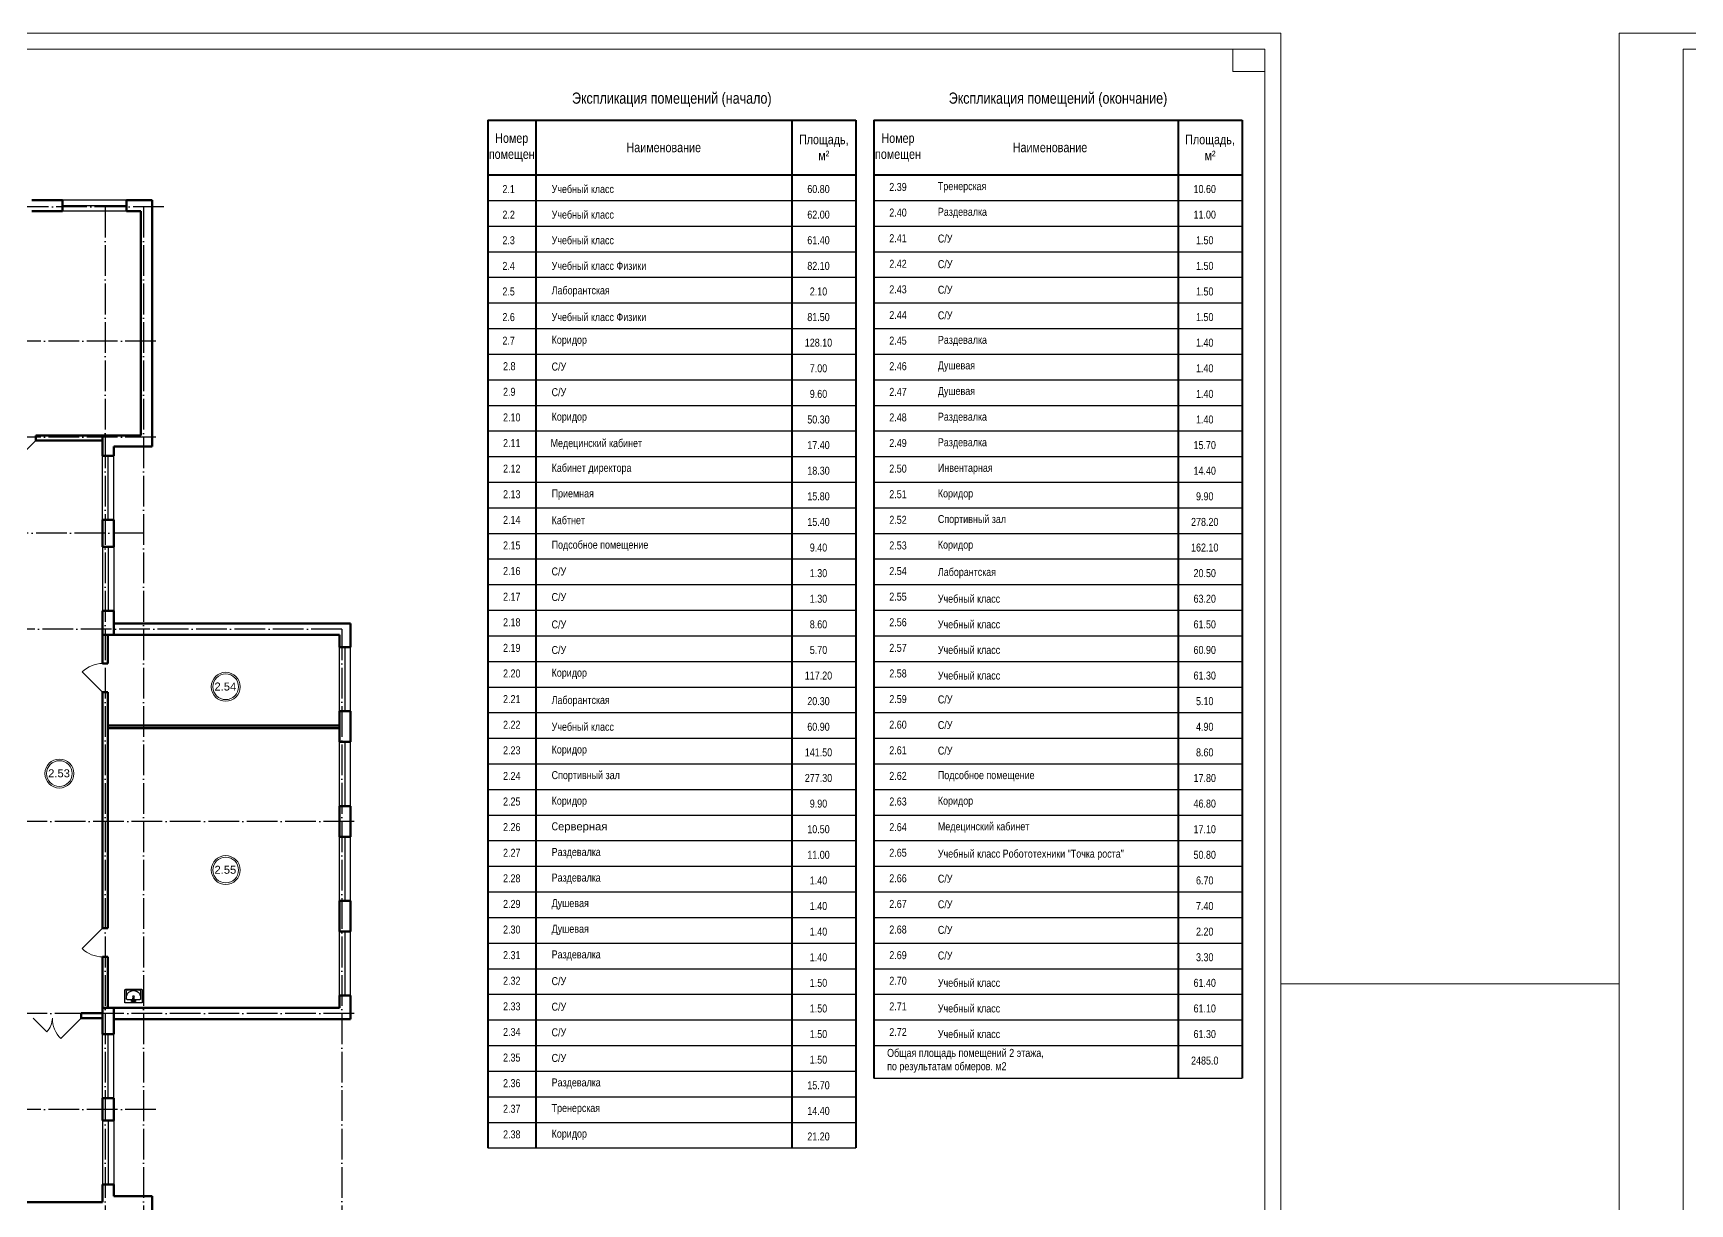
# Model space of a CAD drawing. Header units: millimetres. Extents: x 1982 to 10001982, y -1005230 to 4320529.
# Drawn here: x 2424440 to 2476205, y 1283580 to 1320156 of the extents above; entities that cross this region are included whole.
import ezdxf
from ezdxf.enums import TextEntityAlignment as Align

# ---------------------------------------------------------------- set-up
doc = ezdxf.new("R2010")
doc.units = ezdxf.units.MM
doc.linetypes.add('ACAD_ISO04W100', pattern=[30, 24, -3, 0, -3])
for name, color, linetype, lineweight in [('Level 50', 7, 'Continuous', 0), ('Двери', 250, 'Continuous', 5), ('Стены', 7, 'Continuous', 50)]:
    doc.layers.add(name, color=color, linetype=linetype, lineweight=lineweight)
for name, color, linetype in [('Окна', 127, 'Continuous'), ('Оси', 30, 'Continuous'), ('размеры оси', 163, 'Continuous')]:
    doc.layers.add(name, color=color, linetype=linetype)
doc.styles.add('_ТАБЛИЧНЫЙ(1-100)', font='arial.ttf', dxfattribs={"width": 0.8, "height": 300})
doc.styles.add('_ТЕКСТОВЫЙ', font='arial.ttf', dxfattribs={"width": 0.8})
doc.styles.add('Style-Arial', font='arial.ttf')

# ---------------------------------------------------------------- blocks, each defined once
blk = doc.blocks.new('Rac7')
at = {"color": 0}
for p, q in [((-39474, -23808), (-38988, -23808)), ((-39501, -24232), (-39501, -23830)), ((-38961, -24232), (-39501, -24232)), ((-39457, -23859), (-39457, -24115)), ((-39032, -23838), (-39430, -23838)), ((-39430, -24136), (-39253, -24136)), ((-39297, -24164), (-39253, -24164)), ((-39297, -24194), (-39297, -24164)), ((-39165, -24194), (-39297, -24194)), ((-39253, -24186), (-39253, -24094)), ((-39253, -24186), (-39209, -24186)), ((-39221, -23855), (-39241, -23855)), ((-39209, -24186), (-39209, -24094)), ((-39209, -24136), (-39032, -24136)), ((-39209, -24164), (-39165, -24164)), ((-39165, -24164), (-39165, -24194)), ((-39005, -24115), (-39005, -23859)), ((-39005, -23859), (-39005, -23859)), ((-38961, -23830), (-38961, -24232))]:
    blk.add_line(p, q, dxfattribs=at)
at = {"color": 0, "extrusion": (0, 0, -1)}
for centre, major_axis, start_param, end_param in [((-39474, -23830), (-27, 0), 0, 1.570796), ((-38988, -23830), (-27, 0), 1.570796, 3.141593), ((-39430, -23859), (-27, 0), 0, 1.570796), ((-39430, -24115), (-27, 0), -1.570796, 0), ((-39241, -24007), (-194, 0), 0, 1.570796), ((-39231, -24104), (-25.3, 0), 0.552816, 2.588777), ((-39221, -24007), (-194, 0), 1.570796, 3.141593), ((-39032, -23859), (-27, 0), 1.570796, 3.141593), ((-39032, -24115), (-27, 0), -3.141593, -1.570796)]:
    blk.add_ellipse(centre, major_axis=major_axis, ratio=0.785714, start_param=start_param, end_param=end_param, dxfattribs=at)
blk.add_ellipse((-39231, -24048), major_axis=(-27.9, 0), ratio=0.785714, dxfattribs=at)
blk = doc.blocks.new('*U49')
at = {"color": 7, "linetype": 'Continuous', "lineweight": 0}
for p, q in [((-63.075, 0), (-68.362, 0)), ((68.362, 0), (63.075, 0))]:
    blk.add_line(p, q, dxfattribs=at)
at = {"color": 7, "linetype": 'Continuous', "lineweight": 0, "flags": 128}
blk.add_lwpolyline([(63.075, 29.7), (63.075, -29.7), (-63.075, -29.7), (-63.075, 29.7), (63.075, 29.7)], close=True, dxfattribs=at)
at = {"layer": 'Level 50', "color": 7, "linetype": 'Continuous', "lineweight": 13}
for p, q in [((-61.075, 29.2), (-61.075, -29.2)), ((62.575, 29.2), (-61.075, 29.2)), ((61.575, 29.2), (61.575, 28.5)), ((62.575, 29.2), (62.575, -29.2)), ((61.575, 28.5), (62.575, 28.5))]:
    blk.add_line(p, q, dxfattribs=at)

msp = doc.modelspace()

# ---------------------------------------------------------------- linework, layer by layer
at = {"color": 0, "linetype": 'ByBlock', "lineweight": 40}
for p, q in [((2438644.978, 1317439.831), (2450144.978, 1317439.831)), ((2438644.978, 1317439.831), (2438644.978, 1285327.404)), ((2440144.978, 1317439.831), (2440144.978, 1285327.404)), ((2448144.978, 1317439.831), (2448144.978, 1285327.404)), ((2450144.978, 1317439.831), (2450144.978, 1285327.404)), ((2450713.051, 1317439.831), (2462213.051, 1317439.831)), ((2450713.051, 1317439.831), (2450713.051, 1287511.442)), ((2460213.051, 1317439.831), (2460213.051, 1287511.442)), ((2462213.051, 1317439.831), (2462213.051, 1287511.442)), ((2438644.978, 1315727.404), (2450144.978, 1315727.404)), ((2450713.051, 1315727.404), (2462213.051, 1315727.404))]:
    msp.add_line(p, q, dxfattribs=at)
at = {"color": 0, "linetype": 'ByBlock', "lineweight": -2}
for p, q in [((2438644.978, 1314927.404), (2450144.978, 1314927.404)), ((2450713.051, 1314927.404), (2462213.051, 1314927.404)), ((2438644.978, 1314127.404), (2450144.978, 1314127.404)), ((2450713.051, 1314127.404), (2462213.051, 1314127.404)), ((2438644.978, 1313327.404), (2450144.978, 1313327.404)), ((2450713.051, 1313327.404), (2462213.051, 1313327.404)), ((2438644.978, 1312527.404), (2450144.978, 1312527.404)), ((2450713.051, 1312527.404), (2462213.051, 1312527.404)), ((2438644.978, 1311727.404), (2450144.978, 1311727.404)), ((2450713.051, 1311727.404), (2462213.051, 1311727.404)), ((2438644.978, 1310927.404), (2450144.978, 1310927.404)), ((2450713.051, 1310927.404), (2462213.051, 1310927.404)), ((2438644.978, 1310127.404), (2450144.978, 1310127.404)), ((2450713.051, 1310127.404), (2462213.051, 1310127.404)), ((2438644.978, 1309327.404), (2450144.978, 1309327.404)), ((2450713.051, 1309327.404), (2462213.051, 1309327.404)), ((2438644.978, 1308527.404), (2450144.978, 1308527.404)), ((2450713.051, 1308527.404), (2462213.051, 1308527.404)), ((2438644.978, 1307727.404), (2450144.978, 1307727.404)), ((2450713.051, 1307727.404), (2462213.051, 1307727.404)), ((2438644.978, 1306927.404), (2450144.978, 1306927.404)), ((2450713.051, 1306927.404), (2462213.051, 1306927.404)), ((2438644.978, 1306127.404), (2450144.978, 1306127.404)), ((2450713.051, 1306127.404), (2462213.051, 1306127.404)), ((2438644.978, 1305327.404), (2450144.978, 1305327.404)), ((2450713.051, 1305327.404), (2462213.051, 1305327.404)), ((2438644.978, 1304527.404), (2450144.978, 1304527.404)), ((2450713.051, 1304527.404), (2462213.051, 1304527.404)), ((2438644.978, 1303727.404), (2450144.978, 1303727.404)), ((2450713.051, 1303727.404), (2462213.051, 1303727.404)), ((2438644.978, 1302927.404), (2450144.978, 1302927.404)), ((2450713.051, 1302927.404), (2462213.051, 1302927.404)), ((2438644.978, 1302127.404), (2450144.978, 1302127.404)), ((2450713.051, 1302127.404), (2462213.051, 1302127.404)), ((2438644.978, 1301327.404), (2450144.978, 1301327.404)), ((2450713.051, 1301327.404), (2462213.051, 1301327.404)), ((2438644.978, 1300527.404), (2450144.978, 1300527.404)), ((2450713.051, 1300527.404), (2462213.051, 1300527.404)), ((2438644.978, 1299727.404), (2450144.978, 1299727.404)), ((2450713.051, 1299727.404), (2462213.051, 1299727.404)), ((2438644.978, 1298927.404), (2450144.978, 1298927.404)), ((2450713.051, 1298927.404), (2462213.051, 1298927.404)), ((2438644.978, 1298127.404), (2450144.978, 1298127.404)), ((2450713.051, 1298127.404), (2462213.051, 1298127.404)), ((2438644.978, 1297327.404), (2450144.978, 1297327.404)), ((2450713.051, 1297327.404), (2462213.051, 1297327.404)), ((2438644.978, 1296527.404), (2450144.978, 1296527.404)), ((2450713.051, 1296527.404), (2462213.051, 1296527.404)), ((2438644.978, 1295727.404), (2450144.978, 1295727.404)), ((2450713.051, 1295727.404), (2462213.051, 1295727.404)), ((2438644.978, 1294927.404), (2450144.978, 1294927.404)), ((2450713.051, 1294927.404), (2462213.051, 1294927.404)), ((2438644.978, 1294127.404), (2450144.978, 1294127.404)), ((2450713.051, 1294127.404), (2462213.051, 1294127.404)), ((2438644.978, 1293327.404), (2450144.978, 1293327.404)), ((2450713.051, 1293327.404), (2462213.051, 1293327.404)), ((2438644.978, 1292527.404), (2450144.978, 1292527.404)), ((2450713.051, 1292527.404), (2462213.051, 1292527.404)), ((2438644.978, 1291727.404), (2450144.978, 1291727.404)), ((2450713.051, 1291727.404), (2462213.051, 1291727.404)), ((2438644.978, 1290927.404), (2450144.978, 1290927.404)), ((2450713.051, 1290927.404), (2462213.051, 1290927.404)), ((2438644.978, 1290127.404), (2450144.978, 1290127.404)), ((2450713.051, 1290127.404), (2462213.051, 1290127.404)), ((2438644.978, 1289327.404), (2450144.978, 1289327.404)), ((2450713.051, 1289327.404), (2462213.051, 1289327.404)), ((2438644.978, 1288527.404), (2450144.978, 1288527.404)), ((2450713.051, 1288527.404), (2462213.051, 1288527.404)), ((2450713.051, 1288527.404), (2462213.051, 1288527.404)), ((2438644.978, 1287727.404), (2450144.978, 1287727.404)), ((2438644.978, 1286927.404), (2450144.978, 1286927.404)), ((2438644.978, 1286127.404), (2450144.978, 1286127.404))]:
    msp.add_line(p, q, dxfattribs=at)
msp.add_line((2434010.421, 1289700.265), (2426610.421, 1289700.265))
at = {"color": 7, "linetype": 'Continuous', "lineweight": 13}
for centre, radius in [((2430456.897, 1299735.318), 452.013), ((2430456.897, 1299735.318), 402.013), ((2425260.017, 1297024.012), 452.013), ((2425260.017, 1297024.012), 402.013), ((2430456.897, 1294010.449), 452.013), ((2430456.897, 1294010.449), 402.013)]:
    msp.add_circle(centre, radius, dxfattribs=at)
at = {"layer": 'Двери'}
for p, q in [((2424529.252, 1307430.265), (2423892.856, 1306793.869)), ((2426610.425, 1299562.039), (2425974.026, 1300198.439)), ((2426610.425, 1292196.217), (2425974.026, 1291559.818)), ((2424440.421, 1289380.265), (2424864.685, 1288956.001)), ((2425940.421, 1289380.265), (2425304.025, 1288743.869))]:
    msp.add_line(p, q, dxfattribs=at)
for centre, radius, start, end in [((2426610.425, 1299562.039), 900.004, 90, 135), ((2426610.425, 1292196.217), 900.004, 225, 270), ((2424440.421, 1289380.265), 600, 315, 0), ((2425940.421, 1289380.265), 900, 180, 225)]:
    msp.add_arc(centre, radius, start, end, dxfattribs=at)
at = {"layer": 'Окна'}
for p, q in [((2427360.421, 1314940.265), (2425360.421, 1314940.265)), ((2427360.421, 1314765.265), (2425360.421, 1314765.265)), ((2427360.421, 1314590.265), (2425360.421, 1314590.265)), ((2426610.421, 1304950.265), (2426610.421, 1306950.265)), ((2426785.421, 1304950.265), (2426785.421, 1306950.265)), ((2426960.421, 1304950.265), (2426960.421, 1306950.265)), ((2426610.421, 1304840.265), (2426610.421, 1304950.265)), ((2426960.421, 1304840.265), (2426960.421, 1304950.265)), ((2426610.421, 1304110.265), (2426610.421, 1302110.265)), ((2426785.421, 1304110.265), (2426785.421, 1302110.265)), ((2426960.421, 1304110.265), (2426960.421, 1302110.265)), ((2434010.421, 1298970.265), (2434010.421, 1300970.265)), ((2434185.421, 1298970.265), (2434185.421, 1300970.265)), ((2434360.421, 1298970.265), (2434360.421, 1300970.265)), ((2434010.421, 1296010.265), (2434010.421, 1298010.265)), ((2434185.421, 1296010.265), (2434185.421, 1298010.265)), ((2434360.421, 1296010.265), (2434360.421, 1298010.265)), ((2434010.421, 1293050.265), (2434010.421, 1295050.265)), ((2434185.421, 1293050.265), (2434185.421, 1295050.265)), ((2434360.421, 1293050.265), (2434360.421, 1295050.265)), ((2434010.421, 1290090.265), (2434010.421, 1292090.265)), ((2434185.421, 1290090.265), (2434185.421, 1292090.265)), ((2434360.421, 1290090.265), (2434360.421, 1292090.265)), ((2426610.421, 1286880.265), (2426610.421, 1288880.265)), ((2426785.421, 1286880.265), (2426785.421, 1288880.265)), ((2426960.421, 1286880.265), (2426960.421, 1288880.265)), ((2426610.421, 1286180.265), (2426610.421, 1284180.265)), ((2426785.421, 1286180.265), (2426785.421, 1284180.265)), ((2426960.421, 1286180.265), (2426960.421, 1284180.265))]:
    msp.add_line(p, q, dxfattribs=at)
at = {"layer": 'Оси', "linetype": 'ACAD_ISO04W100', "ltscale": 40}
for p, q in [((2428521.122, 1314730.265), (2343540.724, 1314730.265)), ((2426690.421, 1314730.265), (2426690.421, 1270708.888)), ((2427890.421, 1314730.265), (2427890.421, 1270708.888)), ((2428276.32, 1310530.265), (2343540.724, 1310530.265)), ((2428276.32, 1307530.265), (2343540.724, 1307530.265)), ((2427890.421, 1304530.265), (2343540.724, 1304530.265)), ((2434090.421, 1301530.265), (2343540.724, 1301530.265)), ((2434090.421, 1301530.265), (2434090.421, 1270708.888)), ((2434475.298, 1295530.265), (2343540.724, 1295530.265)), ((2434475.298, 1289530.265), (2343540.724, 1289530.265)), ((2428276.32, 1286530.265), (2343540.724, 1286530.265))]:
    msp.add_line(p, q, dxfattribs=at)
at = {"layer": 'размеры оси', "color": 7, "lineweight": 30}
for p, q in [((2450713.051, 1287511.442), (2462213.051, 1287511.442)), ((2438644.978, 1285327.404), (2450144.978, 1285327.404))]:
    msp.add_line(p, q, dxfattribs=at)
at = {"layer": 'Стены'}
for p, q in [((2425360.421, 1314940.265), (2424400.421, 1314940.265)), ((2425360.421, 1314590.265), (2425360.421, 1314940.265)), ((2428160.421, 1314940.265), (2427360.421, 1314940.265)), ((2427360.421, 1314590.265), (2427360.421, 1314940.265)), ((2428160.421, 1314940.265), (2428160.421, 1307240.265)), ((2425360.421, 1314590.265), (2424400.421, 1314590.265)), ((2427810.421, 1314590.265), (2427360.421, 1314590.265)), ((2427810.421, 1314590.265), (2427810.421, 1307590.265)), ((2424529.252, 1307590.265), (2427810.421, 1307590.265)), ((2424529.252, 1307590.265), (2424529.252, 1307430.265)), ((2426610.421, 1306950.265), (2426610.421, 1307590.265)), ((2424529.252, 1307430.265), (2426610.421, 1307430.265)), ((2428160.421, 1307240.265), (2426960.421, 1307240.265)), ((2426960.421, 1306950.265), (2426960.421, 1307240.265)), ((2426610.421, 1306950.265), (2426960.421, 1306950.265)), ((2426610.421, 1304110.265), (2426610.421, 1304950.265)), ((2426610.421, 1304950.265), (2426960.421, 1304950.265)), ((2426960.421, 1304110.265), (2426960.421, 1304950.265)), ((2426610.421, 1304110.265), (2426960.421, 1304110.265)), ((2426610.421, 1300462.048), (2426610.421, 1302110.265)), ((2426610.421, 1302110.265), (2426960.421, 1302110.265)), ((2426960.421, 1301360.265), (2426960.421, 1302110.265)), ((2434010.421, 1301360.265), (2426610.421, 1301360.265)), ((2426770.421, 1300462.048), (2426770.421, 1301360.265)), ((2434360.421, 1301710.265), (2426960.421, 1301710.265)), ((2426960.421, 1301360.265), (2434010.421, 1301360.265)), ((2434010.421, 1300970.265), (2434010.421, 1301360.265)), ((2434360.421, 1300970.265), (2434360.421, 1301710.265)), ((2434360.421, 1300970.265), (2434010.421, 1300970.265)), ((2426610.421, 1300462.048), (2426770.421, 1300462.048)), ((2426610.421, 1292196.208), (2426610.421, 1299562.048)), ((2426610.421, 1299562.048), (2426770.421, 1299562.048)), ((2426770.421, 1292196.208), (2426770.421, 1299562.048)), ((2434010.421, 1298010.265), (2434010.421, 1298970.265)), ((2434360.421, 1298970.265), (2434010.421, 1298970.265)), ((2434360.421, 1298010.265), (2434360.421, 1298970.265)), ((2434010.421, 1298520.265), (2426770.421, 1298520.265)), ((2434010.421, 1298440.265), (2426770.421, 1298440.265)), ((2434360.421, 1298010.265), (2434010.421, 1298010.265)), ((2434010.421, 1295050.265), (2434010.421, 1296010.265)), ((2434360.421, 1296010.265), (2434010.421, 1296010.265)), ((2434360.421, 1295050.265), (2434360.421, 1296010.265)), ((2434360.421, 1295050.265), (2434010.421, 1295050.265)), ((2434010.421, 1292090.265), (2434010.421, 1293050.265)), ((2434360.421, 1293050.265), (2434010.421, 1293050.265)), ((2434360.421, 1292090.265), (2434360.421, 1293050.265)), ((2426610.421, 1292196.208), (2426770.421, 1292196.208)), ((2434360.421, 1292090.265), (2434010.421, 1292090.265)), ((2426610.421, 1289380.265), (2426610.421, 1291296.208)), ((2426610.421, 1291296.208), (2426770.421, 1291296.208)), ((2426770.421, 1289700.265), (2426770.421, 1291296.208)), ((2434010.421, 1289700.265), (2434010.421, 1290090.265)), ((2434360.421, 1290090.265), (2434010.421, 1290090.265)), ((2434360.421, 1289350.265), (2434360.421, 1290090.265)), ((2425940.421, 1289540.265), (2426610.421, 1289540.265)), ((2425940.421, 1289540.265), (2425940.421, 1289380.265)), ((2426610.421, 1289700.265), (2434010.421, 1289700.265)), ((2426960.421, 1289350.265), (2426960.421, 1289700.265)), ((2425940.421, 1289380.265), (2426610.421, 1289380.265)), ((2426610.421, 1288880.265), (2426610.421, 1289380.265)), ((2426960.421, 1288880.265), (2426960.421, 1289350.265)), ((2434360.421, 1289350.265), (2426960.421, 1289350.265)), ((2426610.421, 1288880.265), (2426960.421, 1288880.265)), ((2426610.421, 1286180.265), (2426610.421, 1286880.265)), ((2426610.421, 1286880.265), (2426960.421, 1286880.265)), ((2426960.421, 1286180.265), (2426960.421, 1286880.265)), ((2426610.421, 1286180.265), (2426960.421, 1286180.265)), ((2426610.421, 1284180.265), (2426960.421, 1284180.265)), ((2426610.421, 1284180.265), (2426610.421, 1283630.265)), ((2426960.421, 1283820.265), (2426960.421, 1284180.265)), ((2428160.421, 1283820.265), (2426960.421, 1283820.265)), ((2428160.421, 1276120.265), (2428160.421, 1283820.265)), ((2418310.425, 1283630.265), (2426610.421, 1283630.265))]:
    msp.add_line(p, q, dxfattribs=at)

# ---------------------------------------------------------------- block references
at = {"layer": 'Level 50', "color": 7, "linetype": 'Continuous', "lineweight": 13, "xscale": 1000, "yscale": 1000, "zscale": 1000}
for p in [(2400346.849, 1290456.185), (2537071.824, 1290456.185)]:
    msp.add_blockref('*U49', p, dxfattribs=at)
at = {"layer": 'размеры оси', "color": 7, "lineweight": 0}
msp.add_blockref('Rac7', (2466806.513, 1314096.663), dxfattribs=at)

# ---------------------------------------------------------------- texts
at = {"color": 7, "linetype": 'Continuous', "lineweight": 13, "style": 'Style-Arial'}
for s, p in [('2.54', (2430106.784, 1299868.067)), ('2.53', (2424909.904, 1297156.762)), ('2.55', (2430106.784, 1294143.198))]:
    msp.add_text(s, height=250, dxfattribs=at).set_placement(p, align=Align.TOP_LEFT)
at = {"color": 0, "linetype": 'ByBlock', "lineweight": -2, "attachment_point": 5}
for s, insert, char_height, width, style in [('Экспликация помещений (начало)', (2444394.978, 1318073.164), 350, 10900, '_ТЕКСТОВЫЙ'), ('Экспликация помещений (окончание)', (2456463.051, 1318073.164), 350, 10900, '_ТЕКСТОВЫЙ'), ('Номер помещен', (2439394.978, 1316583.618), 300, 1300, '_ТАБЛИЧНЫЙ(1-100)'), ('Площадь, м²', (2449144.978, 1316583.618), 300, 1800, '_ТАБЛИЧНЫЙ(1-100)'), ('Номер помещен', (2451463.051, 1316583.618), 300, 1300, '_ТАБЛИЧНЫЙ(1-100)'), ('Площадь, м²', (2461213.051, 1316583.618), 300, 1800, '_ТАБЛИЧНЫЙ(1-100)'), ('Наименование', (2444144.978, 1316583.618), 300, 7800, '_ТАБЛИЧНЫЙ(1-100)'), ('Наименование', (2456213.051, 1316583.618), 300, 7800, '_ТАБЛИЧНЫЙ(1-100)'), ('2.1', (2439297.336, 1315283.864), 250, 7800, '_ТАБЛИЧНЫЙ(1-100)'), ('\\pxql;Учебный класс', (2447063.596, 1315283.864), 250, 12845.89456, '_ТАБЛИЧНЫЙ(1-100)'), ('60.80', (2448978.902, 1315283.864), 250, 7800, '_ТАБЛИЧНЫЙ(1-100)'), ('\\pxql;2.39', (2455091.33, 1315349.176), 250, 7800, '_ТАБЛИЧНЫЙ(1-100)'), ('\\pxql;Тренерская', (2459131.668, 1315337.72), 250, 12845.89456, '_ТАБЛИЧНЫЙ(1-100)'), ('10.60', (2461046.975, 1315283.864), 250, 7800, '_ТАБЛИЧНЫЙ(1-100)'), ('2.2', (2439297.336, 1314483.864), 250, 7800, '_ТАБЛИЧНЫЙ(1-100)'), ('\\pxql;Учебный класс', (2447063.596, 1314483.864), 250, 12845.89456, '_ТАБЛИЧНЫЙ(1-100)'), ('62.00', (2448978.902, 1314483.864), 250, 7800, '_ТАБЛИЧНЫЙ(1-100)'), ('\\pxql;2.40', (2455091.33, 1314549.176), 250, 7800, '_ТАБЛИЧНЫЙ(1-100)'), ('\\pxql;Раздевалка', (2459131.668, 1314537.72), 250, 12845.89456, '_ТАБЛИЧНЫЙ(1-100)'), ('11.00', (2461046.975, 1314483.864), 250, 7800, '_ТАБЛИЧНЫЙ(1-100)'), ('2.3', (2439297.336, 1313683.864), 250, 7800, '_ТАБЛИЧНЫЙ(1-100)'), ('\\pxql;Учебный класс', (2447063.596, 1313683.864), 250, 12845.89456, '_ТАБЛИЧНЫЙ(1-100)'), ('61.40', (2448978.902, 1313683.864), 250, 7800, '_ТАБЛИЧНЫЙ(1-100)'), ('\\pxql;2.41', (2455091.33, 1313749.176), 250, 7800, '_ТАБЛИЧНЫЙ(1-100)'), ('\\pxql;С/У', (2459131.668, 1313737.72), 250, 12845.89456, '_ТАБЛИЧНЫЙ(1-100)'), ('1.50', (2461046.975, 1313683.864), 250, 7800, '_ТАБЛИЧНЫЙ(1-100)'), ('2.4', (2439297.336, 1312883.864), 250, 7800, '_ТАБЛИЧНЫЙ(1-100)'), ('\\pxql;Учебный класс Физики', (2447063.596, 1312883.864), 250, 12845.89456, '_ТАБЛИЧНЫЙ(1-100)'), ('82.10', (2448978.902, 1312883.864), 250, 7800, '_ТАБЛИЧНЫЙ(1-100)'), ('\\pxql;2.42', (2455091.33, 1312949.176), 250, 7800, '_ТАБЛИЧНЫЙ(1-100)'), ('\\pxql;С/У', (2459131.668, 1312937.72), 250, 12845.89456, '_ТАБЛИЧНЫЙ(1-100)'), ('1.50', (2461046.975, 1312883.864), 250, 7800, '_ТАБЛИЧНЫЙ(1-100)'), ('\\pxql;Лаборантская', (2447063.596, 1312083.864), 250, 12845.89456, '_ТАБЛИЧНЫЙ(1-100)'), ('\\pxql;2.43', (2455091.33, 1312149.176), 250, 7800, '_ТАБЛИЧНЫЙ(1-100)'), ('\\pxql;С/У', (2459131.668, 1312137.72), 250, 12845.89456, '_ТАБЛИЧНЫЙ(1-100)'), ('2.5', (2439297.336, 1312083.864), 250, 7800, '_ТАБЛИЧНЫЙ(1-100)'), ('2.10', (2448978.902, 1312083.864), 250, 7800, '_ТАБЛИЧНЫЙ(1-100)'), ('1.50', (2461046.975, 1312083.864), 250, 7800, '_ТАБЛИЧНЫЙ(1-100)'), ('2.6', (2439297.336, 1311283.864), 250, 7800, '_ТАБЛИЧНЫЙ(1-100)'), ('\\pxql;Учебный класс Физики', (2447063.596, 1311283.864), 250, 12845.89456, '_ТАБЛИЧНЫЙ(1-100)'), ('81.50', (2448978.902, 1311283.864), 250, 7800, '_ТАБЛИЧНЫЙ(1-100)'), ('\\pxql;2.44', (2455091.33, 1311349.176), 250, 7800, '_ТАБЛИЧНЫЙ(1-100)'), ('\\pxql;С/У', (2459131.668, 1311337.72), 250, 12845.89456, '_ТАБЛИЧНЫЙ(1-100)'), ('1.50', (2461046.975, 1311283.864), 250, 7800, '_ТАБЛИЧНЫЙ(1-100)'), ('2.7', (2439297.336, 1310549.176), 250, 7800, '_ТАБЛИЧНЫЙ(1-100)'), ('\\pxql;Коридор', (2447063.596, 1310537.72), 250, 12845.89456, '_ТАБЛИЧНЫЙ(1-100)'), ('\\pxql;2.45', (2455091.33, 1310549.176), 250, 7800, '_ТАБЛИЧНЫЙ(1-100)'), ('\\pxql;Раздевалка', (2459131.668, 1310537.72), 250, 12845.89456, '_ТАБЛИЧНЫЙ(1-100)'), ('128.10', (2448978.902, 1310483.864), 250, 7800, '_ТАБЛИЧНЫЙ(1-100)'), ('1.40', (2461046.975, 1310483.864), 250, 7800, '_ТАБЛИЧНЫЙ(1-100)'), ('\\pxql;2.8', (2443023.257, 1309749.176), 250, 7800, '_ТАБЛИЧНЫЙ(1-100)'), ('\\pxql;С/У', (2447063.596, 1309737.72), 250, 12845.89456, '_ТАБЛИЧНЫЙ(1-100)'), ('7.00', (2448978.902, 1309683.864), 250, 7800, '_ТАБЛИЧНЫЙ(1-100)'), ('\\pxql;2.46', (2455091.33, 1309749.176), 250, 7800, '_ТАБЛИЧНЫЙ(1-100)'), ('\\pxql;Душевая', (2459131.668, 1309737.72), 250, 12845.89456, '_ТАБЛИЧНЫЙ(1-100)'), ('1.40', (2461046.975, 1309683.864), 250, 7800, '_ТАБЛИЧНЫЙ(1-100)'), ('\\pxql;2.9', (2443023.257, 1308949.176), 250, 7800, '_ТАБЛИЧНЫЙ(1-100)'), ('\\pxql;С/У', (2447063.596, 1308937.72), 250, 12845.89456, '_ТАБЛИЧНЫЙ(1-100)'), ('9.60', (2448978.902, 1308883.864), 250, 7800, '_ТАБЛИЧНЫЙ(1-100)'), ('\\pxql;2.47', (2455091.33, 1308949.176), 250, 7800, '_ТАБЛИЧНЫЙ(1-100)'), ('\\pxql;Душевая', (2459131.668, 1308937.72), 250, 12845.89456, '_ТАБЛИЧНЫЙ(1-100)'), ('1.40', (2461046.975, 1308883.864), 250, 7800, '_ТАБЛИЧНЫЙ(1-100)'), ('\\pxql;2.10', (2443023.257, 1308149.176), 250, 7800, '_ТАБЛИЧНЫЙ(1-100)'), ('\\pxql;Коридор', (2447063.596, 1308137.72), 250, 12845.89456, '_ТАБЛИЧНЫЙ(1-100)'), ('50.30', (2448978.902, 1308083.864), 250, 7800, '_ТАБЛИЧНЫЙ(1-100)'), ('\\pxql;2.48', (2455091.33, 1308149.176), 250, 7800, '_ТАБЛИЧНЫЙ(1-100)'), ('\\pxql;Раздевалка', (2459131.668, 1308137.72), 250, 12845.89456, '_ТАБЛИЧНЫЙ(1-100)'), ('1.40', (2461046.975, 1308083.864), 250, 7800, '_ТАБЛИЧНЫЙ(1-100)'), ('\\pxql;2.11', (2443023.257, 1307349.176), 250, 7800, '_ТАБЛИЧНЫЙ(1-100)'), ('\\pxql;Медецинский кабинет', (2447031.069, 1307311.173), 250, 12845.89456, '_ТАБЛИЧНЫЙ(1-100)'), ('17.40', (2448978.902, 1307283.864), 250, 7800, '_ТАБЛИЧНЫЙ(1-100)'), ('\\pxql;2.49', (2455091.33, 1307349.176), 250, 7800, '_ТАБЛИЧНЫЙ(1-100)'), ('\\pxql;Раздевалка', (2459131.668, 1307337.72), 250, 12845.89456, '_ТАБЛИЧНЫЙ(1-100)'), ('15.70', (2461046.975, 1307283.864), 250, 7800, '_ТАБЛИЧНЫЙ(1-100)'), ('\\pxql;2.12', (2443023.257, 1306549.176), 250, 7800, '_ТАБЛИЧНЫЙ(1-100)'), ('\\pxql;Кабинет директора', (2447063.596, 1306537.72), 250, 12845.89456, '_ТАБЛИЧНЫЙ(1-100)'), ('18.30', (2448978.902, 1306483.864), 250, 7800, '_ТАБЛИЧНЫЙ(1-100)'), ('\\pxql;2.50', (2455091.33, 1306549.176), 250, 7800, '_ТАБЛИЧНЫЙ(1-100)'), ('\\pxql;Инвентарная ', (2459131.668, 1306537.72), 250, 12845.89456, '_ТАБЛИЧНЫЙ(1-100)'), ('14.40', (2461046.975, 1306483.864), 250, 7800, '_ТАБЛИЧНЫЙ(1-100)'), ('\\pxql;2.13', (2443023.257, 1305749.176), 250, 7800, '_ТАБЛИЧНЫЙ(1-100)'), ('\\pxql;Приемная', (2447063.596, 1305737.72), 250, 12845.89456, '_ТАБЛИЧНЫЙ(1-100)'), ('15.80', (2448978.902, 1305683.864), 250, 7800, '_ТАБЛИЧНЫЙ(1-100)'), ('\\pxql;2.51', (2455091.33, 1305749.176), 250, 7800, '_ТАБЛИЧНЫЙ(1-100)'), ('\\pxql;Коридор', (2459131.668, 1305737.72), 250, 12845.89456, '_ТАБЛИЧНЫЙ(1-100)'), ('9.90', (2461046.975, 1305683.864), 250, 7800, '_ТАБЛИЧНЫЙ(1-100)'), ('\\pxql;2.14', (2443023.257, 1304949.176), 250, 7800, '_ТАБЛИЧНЫЙ(1-100)'), ('\\pxql;Кабтнет', (2447063.596, 1304937.72), 250, 12845.89456, '_ТАБЛИЧНЫЙ(1-100)'), ('15.40', (2448978.902, 1304883.864), 250, 7800, '_ТАБЛИЧНЫЙ(1-100)'), ('\\pxql;2.52', (2455091.33, 1304949.176), 250, 7800, '_ТАБЛИЧНЫЙ(1-100)'), ('\\pxql;Спортивный зал', (2459131.668, 1304937.72), 250, 12845.89456, '_ТАБЛИЧНЫЙ(1-100)'), ('278.20', (2461046.975, 1304883.864), 250, 7800, '_ТАБЛИЧНЫЙ(1-100)'), ('\\pxql;2.15', (2443023.257, 1304149.176), 250, 7800, '_ТАБЛИЧНЫЙ(1-100)'), ('\\pxql;Подсобное помещение', (2447063.596, 1304137.72), 250, 12845.89456, '_ТАБЛИЧНЫЙ(1-100)'), ('9.40', (2448978.902, 1304083.864), 250, 7800, '_ТАБЛИЧНЫЙ(1-100)'), ('\\pxql;2.53', (2455091.33, 1304149.176), 250, 7800, '_ТАБЛИЧНЫЙ(1-100)'), ('\\pxql;Коридор', (2459131.668, 1304137.72), 250, 12845.89456, '_ТАБЛИЧНЫЙ(1-100)'), ('162.10', (2461046.975, 1304083.864), 250, 7800, '_ТАБЛИЧНЫЙ(1-100)'), ('\\pxql;2.16', (2443023.257, 1303349.176), 250, 7800, '_ТАБЛИЧНЫЙ(1-100)'), ('\\pxql;С/У', (2447063.596, 1303337.72), 250, 12845.89456, '_ТАБЛИЧНЫЙ(1-100)'), ('\\pxql;2.54', (2455091.33, 1303349.176), 250, 7800, '_ТАБЛИЧНЫЙ(1-100)'), ('\\pxql;Лаборантская', (2459131.668, 1303283.864), 250, 12845.89456, '_ТАБЛИЧНЫЙ(1-100)'), ('1.30', (2448978.902, 1303283.864), 250, 7800, '_ТАБЛИЧНЫЙ(1-100)'), ('20.50', (2461046.975, 1303283.864), 250, 7800, '_ТАБЛИЧНЫЙ(1-100)'), ('\\pxql;2.17', (2443023.257, 1302549.176), 250, 7800, '_ТАБЛИЧНЫЙ(1-100)'), ('\\pxql;С/У', (2447063.596, 1302537.72), 250, 12845.89456, '_ТАБЛИЧНЫЙ(1-100)'), ('1.30', (2448978.902, 1302483.864), 250, 7800, '_ТАБЛИЧНЫЙ(1-100)'), ('\\pxql;2.55', (2455091.33, 1302549.176), 250, 7800, '_ТАБЛИЧНЫЙ(1-100)'), ('\\pxql;Учебный класс ', (2459131.668, 1302483.864), 250, 12845.89456, '_ТАБЛИЧНЫЙ(1-100)'), ('63.20', (2461046.975, 1302483.864), 250, 7800, '_ТАБЛИЧНЫЙ(1-100)'), ('\\pxql;2.18', (2443023.257, 1301749.176), 250, 7800, '_ТАБЛИЧНЫЙ(1-100)'), ('\\pxql;2.56', (2455091.33, 1301749.176), 250, 7800, '_ТАБЛИЧНЫЙ(1-100)'), ('\\pxql;С/У', (2447063.596, 1301681.507), 250, 12845.89456, '_ТАБЛИЧНЫЙ(1-100)'), ('8.60', (2448978.902, 1301683.864), 250, 7800, '_ТАБЛИЧНЫЙ(1-100)'), ('\\pxql;Учебный класс ', (2459131.668, 1301683.864), 250, 12845.89456, '_ТАБЛИЧНЫЙ(1-100)'), ('61.50', (2461046.975, 1301683.864), 250, 7800, '_ТАБЛИЧНЫЙ(1-100)'), ('\\pxql;2.19', (2443023.257, 1300949.176), 250, 7800, '_ТАБЛИЧНЫЙ(1-100)'), ('\\pxql;С/У', (2447063.596, 1300881.507), 250, 12845.89456, '_ТАБЛИЧНЫЙ(1-100)'), ('5.70', (2448978.902, 1300883.864), 250, 7800, '_ТАБЛИЧНЫЙ(1-100)'), ('\\pxql;2.57', (2455091.33, 1300949.176), 250, 7800, '_ТАБЛИЧНЫЙ(1-100)'), ('\\pxql;Учебный класс ', (2459131.668, 1300883.864), 250, 12845.89456, '_ТАБЛИЧНЫЙ(1-100)'), ('60.90', (2461046.975, 1300883.864), 250, 7800, '_ТАБЛИЧНЫЙ(1-100)'), ('\\pxql;2.20', (2443023.257, 1300149.176), 250, 7800, '_ТАБЛИЧНЫЙ(1-100)'), ('\\pxql;Коридор', (2447063.596, 1300137.72), 250, 12845.89456, '_ТАБЛИЧНЫЙ(1-100)'), ('117.20', (2448978.902, 1300083.864), 250, 7800, '_ТАБЛИЧНЫЙ(1-100)'), ('\\pxql;2.58', (2455091.33, 1300149.176), 250, 7800, '_ТАБЛИЧНЫЙ(1-100)'), ('\\pxql;Учебный класс ', (2459131.668, 1300083.864), 250, 12845.89456, '_ТАБЛИЧНЫЙ(1-100)'), ('61.30', (2461046.975, 1300083.864), 250, 7800, '_ТАБЛИЧНЫЙ(1-100)'), ('\\pxql;2.21', (2443023.257, 1299349.176), 250, 7800, '_ТАБЛИЧНЫЙ(1-100)'), ('\\pxql;Лаборантская', (2447063.596, 1299283.864), 250, 12845.89456, '_ТАБЛИЧНЫЙ(1-100)'), ('20.30', (2448978.902, 1299283.864), 250, 7800, '_ТАБЛИЧНЫЙ(1-100)'), ('\\pxql;2.59', (2455091.33, 1299349.176), 250, 7800, '_ТАБЛИЧНЫЙ(1-100)'), ('\\pxql;С/У', (2459131.668, 1299337.72), 250, 12845.89456, '_ТАБЛИЧНЫЙ(1-100)'), ('5.10', (2461046.975, 1299283.864), 250, 7800, '_ТАБЛИЧНЫЙ(1-100)'), ('\\pxql;2.22', (2443023.257, 1298549.176), 250, 7800, '_ТАБЛИЧНЫЙ(1-100)'), ('\\pxql;Учебный класс ', (2447063.596, 1298483.864), 250, 12845.89456, '_ТАБЛИЧНЫЙ(1-100)'), ('60.90', (2448978.902, 1298483.864), 250, 7800, '_ТАБЛИЧНЫЙ(1-100)'), ('\\pxql;2.60', (2455091.33, 1298549.176), 250, 7800, '_ТАБЛИЧНЫЙ(1-100)'), ('\\pxql;С/У', (2459131.668, 1298537.72), 250, 12845.89456, '_ТАБЛИЧНЫЙ(1-100)'), ('4.90', (2461046.975, 1298483.864), 250, 7800, '_ТАБЛИЧНЫЙ(1-100)'), ('\\pxql;2.23', (2443023.257, 1297749.176), 250, 7800, '_ТАБЛИЧНЫЙ(1-100)'), ('\\pxql;Коридор', (2447063.596, 1297737.72), 250, 12845.89456, '_ТАБЛИЧНЫЙ(1-100)'), ('141.50', (2448978.902, 1297683.864), 250, 7800, '_ТАБЛИЧНЫЙ(1-100)'), ('\\pxql;2.61', (2455091.33, 1297749.176), 250, 7800, '_ТАБЛИЧНЫЙ(1-100)'), ('\\pxql;С/У', (2459131.668, 1297737.72), 250, 12845.89456, '_ТАБЛИЧНЫЙ(1-100)'), ('8.60', (2461046.975, 1297683.864), 250, 7800, '_ТАБЛИЧНЫЙ(1-100)'), ('\\pxql;2.24', (2443023.257, 1296949.176), 250, 7800, '_ТАБЛИЧНЫЙ(1-100)'), ('\\pxql;Спортивный зал', (2447063.596, 1296937.72), 250, 12845.89456, '_ТАБЛИЧНЫЙ(1-100)'), ('277.30', (2448978.902, 1296883.864), 250, 7800, '_ТАБЛИЧНЫЙ(1-100)'), ('\\pxql;2.62', (2455091.33, 1296949.176), 250, 7800, '_ТАБЛИЧНЫЙ(1-100)'), ('\\pxql;Подсобное помещение', (2459131.668, 1296937.72), 250, 12845.89456, '_ТАБЛИЧНЫЙ(1-100)'), ('17.80', (2461046.975, 1296883.864), 250, 7800, '_ТАБЛИЧНЫЙ(1-100)'), ('\\pxql;2.25', (2443023.257, 1296149.176), 250, 7800, '_ТАБЛИЧНЫЙ(1-100)'), ('\\pxql;Коридор', (2447063.596, 1296137.72), 250, 12845.89456, '_ТАБЛИЧНЫЙ(1-100)'), ('9.90', (2448978.902, 1296083.864), 250, 7800, '_ТАБЛИЧНЫЙ(1-100)'), ('\\pxql;2.63', (2455091.33, 1296149.176), 250, 7800, '_ТАБЛИЧНЫЙ(1-100)'), ('\\pxql;Коридор', (2459131.668, 1296137.72), 250, 12845.89456, '_ТАБЛИЧНЫЙ(1-100)'), ('46.80', (2461046.975, 1296083.864), 250, 7800, '_ТАБЛИЧНЫЙ(1-100)'), ('\\pxql;2.26', (2443023.257, 1295349.176), 250, 7800, '_ТАБЛИЧНЫЙ(1-100)'), ('\\pxql;С{\\W1;\\C256;ерверная}', (2447063.596, 1295337.72), 250, 12845.89456, '_ТАБЛИЧНЫЙ(1-100)'), ('10.50', (2448978.902, 1295283.864), 250, 7800, '_ТАБЛИЧНЫЙ(1-100)'), ('\\pxql;2.64', (2455091.33, 1295349.176), 250, 7800, '_ТАБЛИЧНЫЙ(1-100)'), ('\\pxql;Медецинский кабинет', (2459131.668, 1295337.72), 250, 12845.89456, '_ТАБЛИЧНЫЙ(1-100)'), ('17.10', (2461046.975, 1295283.864), 250, 7800, '_ТАБЛИЧНЫЙ(1-100)'), ('\\pxql;2.27', (2443023.257, 1294549.176), 250, 7800, '_ТАБЛИЧНЫЙ(1-100)'), ('\\pxql;Раздевалка', (2447063.596, 1294537.72), 250, 12845.89456, '_ТАБЛИЧНЫЙ(1-100)'), ('\\pxql;2.65', (2455091.33, 1294549.176), 250, 7800, '_ТАБЛИЧНЫЙ(1-100)'), ('\\pxql;Учебный класс Робототехники "Точка роста"', (2459131.668, 1294483.864), 250, 12845.89456, '_ТАБЛИЧНЫЙ(1-100)'), ('11.00', (2448978.902, 1294483.864), 250, 7800, '_ТАБЛИЧНЫЙ(1-100)'), ('50.80', (2461046.975, 1294483.864), 250, 7800, '_ТАБЛИЧНЫЙ(1-100)'), ('\\pxql;2.28', (2443023.257, 1293749.176), 250, 7800, '_ТАБЛИЧНЫЙ(1-100)'), ('\\pxql;Раздевалка', (2447063.596, 1293737.72), 250, 12845.89456, '_ТАБЛИЧНЫЙ(1-100)'), ('1.40', (2448978.902, 1293683.864), 250, 7800, '_ТАБЛИЧНЫЙ(1-100)'), ('\\pxql;2.66', (2455091.33, 1293749.176), 250, 7800, '_ТАБЛИЧНЫЙ(1-100)'), ('\\pxql;С/У', (2459131.668, 1293737.72), 250, 12845.89456, '_ТАБЛИЧНЫЙ(1-100)'), ('6.70', (2461046.975, 1293683.864), 250, 7800, '_ТАБЛИЧНЫЙ(1-100)'), ('\\pxql;2.29', (2443023.257, 1292949.176), 250, 7800, '_ТАБЛИЧНЫЙ(1-100)'), ('\\pxql;Душевая', (2447063.596, 1292937.72), 250, 12845.89456, '_ТАБЛИЧНЫЙ(1-100)'), ('\\pxql;2.67', (2455091.33, 1292949.176), 250, 7800, '_ТАБЛИЧНЫЙ(1-100)'), ('1.40', (2448978.902, 1292883.864), 250, 7800, '_ТАБЛИЧНЫЙ(1-100)'), ('\\pxql;С/У', (2459131.668, 1292937.72), 250, 12845.89456, '_ТАБЛИЧНЫЙ(1-100)'), ('7.40', (2461046.975, 1292883.864), 250, 7800, '_ТАБЛИЧНЫЙ(1-100)'), ('\\pxql;2.30', (2443023.257, 1292149.176), 250, 7800, '_ТАБЛИЧНЫЙ(1-100)'), ('\\pxql;Душевая', (2447063.596, 1292137.72), 250, 12845.89456, '_ТАБЛИЧНЫЙ(1-100)'), ('1.40', (2448978.902, 1292083.864), 250, 7800, '_ТАБЛИЧНЫЙ(1-100)'), ('\\pxql;2.68', (2455091.33, 1292149.176), 250, 7800, '_ТАБЛИЧНЫЙ(1-100)'), ('\\pxql;С/У', (2459131.668, 1292137.72), 250, 12845.89456, '_ТАБЛИЧНЫЙ(1-100)'), ('2.20', (2461046.975, 1292083.864), 250, 7800, '_ТАБЛИЧНЫЙ(1-100)'), ('\\pxql;2.31', (2443023.257, 1291349.176), 250, 7800, '_ТАБЛИЧНЫЙ(1-100)'), ('\\pxql;Раздевалка', (2447063.596, 1291337.72), 250, 12845.89456, '_ТАБЛИЧНЫЙ(1-100)'), ('1.40', (2448978.902, 1291283.864), 250, 7800, '_ТАБЛИЧНЫЙ(1-100)'), ('\\pxql;2.69', (2455091.33, 1291349.176), 250, 7800, '_ТАБЛИЧНЫЙ(1-100)'), ('\\pxql;С/У', (2459131.668, 1291337.72), 250, 12845.89456, '_ТАБЛИЧНЫЙ(1-100)'), ('3.30', (2461046.975, 1291283.864), 250, 7800, '_ТАБЛИЧНЫЙ(1-100)'), ('\\pxql;2.32', (2443023.257, 1290549.176), 250, 7800, '_ТАБЛИЧНЫЙ(1-100)'), ('\\pxql;С/У', (2447063.596, 1290537.72), 250, 12845.89456, '_ТАБЛИЧНЫЙ(1-100)'), ('1.50', (2448978.902, 1290483.864), 250, 7800, '_ТАБЛИЧНЫЙ(1-100)'), ('\\pxql;2.70', (2455091.33, 1290549.176), 250, 7800, '_ТАБЛИЧНЫЙ(1-100)'), ('\\pxql;Учебный класс ', (2459131.668, 1290483.864), 250, 12845.89456, '_ТАБЛИЧНЫЙ(1-100)'), ('61.40', (2461046.975, 1290483.864), 250, 7800, '_ТАБЛИЧНЫЙ(1-100)'), ('\\pxql;2.33', (2443023.257, 1289749.176), 250, 7800, '_ТАБЛИЧНЫЙ(1-100)'), ('\\pxql;С/У', (2447063.596, 1289737.72), 250, 12845.89456, '_ТАБЛИЧНЫЙ(1-100)'), ('1.50', (2448978.902, 1289683.864), 250, 7800, '_ТАБЛИЧНЫЙ(1-100)'), ('\\pxql;2.71', (2455091.33, 1289749.176), 250, 7800, '_ТАБЛИЧНЫЙ(1-100)'), ('\\pxql;Учебный класс ', (2459131.668, 1289683.864), 250, 12845.89456, '_ТАБЛИЧНЫЙ(1-100)'), ('61.10', (2461046.975, 1289683.864), 250, 7800, '_ТАБЛИЧНЫЙ(1-100)'), ('\\pxql;2.34', (2443023.257, 1288949.176), 250, 7800, '_ТАБЛИЧНЫЙ(1-100)'), ('\\pxql;С/У', (2447063.596, 1288937.72), 250, 12845.89456, '_ТАБЛИЧНЫЙ(1-100)'), ('1.50', (2448978.902, 1288883.864), 250, 7800, '_ТАБЛИЧНЫЙ(1-100)'), ('\\pxql;2.72', (2455091.33, 1288949.176), 250, 7800, '_ТАБЛИЧНЫЙ(1-100)'), ('\\pxql;Учебный класс ', (2459131.668, 1288883.864), 250, 12845.89456, '_ТАБЛИЧНЫЙ(1-100)'), ('61.30', (2461046.975, 1288883.864), 250, 7800, '_ТАБЛИЧНЫЙ(1-100)'), ('\\pxql;Общая площадь помещений 2 этажа, \\Pпо результатам обмеров. м2', (2457545.341, 1288050.723), 250, 12845.89456, '_ТАБЛИЧНЫЙ(1-100)'), ('\\pxql;2.35', (2443023.257, 1288149.176), 250, 7800, '_ТАБЛИЧНЫЙ(1-100)'), ('\\pxql;С/У', (2447063.596, 1288137.72), 250, 12845.89456, '_ТАБЛИЧНЫЙ(1-100)'), ('1.50', (2448978.902, 1288083.864), 250, 7800, '_ТАБЛИЧНЫЙ(1-100)'), ('2485.0', (2461046.975, 1288054.629), 250, 7800, '_ТАБЛИЧНЫЙ(1-100)'), ('\\pxql;2.36', (2443023.257, 1287349.176), 250, 7800, '_ТАБЛИЧНЫЙ(1-100)'), ('\\pxql;Раздевалка', (2447063.596, 1287337.72), 250, 12845.89456, '_ТАБЛИЧНЫЙ(1-100)'), ('15.70', (2448978.902, 1287283.864), 250, 7800, '_ТАБЛИЧНЫЙ(1-100)'), ('\\pxql;2.37', (2443023.257, 1286549.176), 250, 7800, '_ТАБЛИЧНЫЙ(1-100)'), ('\\pxql;Тренерская', (2447063.596, 1286537.72), 250, 12845.89456, '_ТАБЛИЧНЫЙ(1-100)'), ('14.40', (2448978.902, 1286483.864), 250, 7800, '_ТАБЛИЧНЫЙ(1-100)'), ('\\pxql;2.38', (2443023.257, 1285749.176), 250, 7800, '_ТАБЛИЧНЫЙ(1-100)'), ('\\pxql;Коридор', (2447063.596, 1285737.72), 250, 12845.89456, '_ТАБЛИЧНЫЙ(1-100)'), ('21.20', (2448978.902, 1285683.864), 250, 7800, '_ТАБЛИЧНЫЙ(1-100)')]:
    msp.add_mtext(s, dxfattribs=dict(at, insert=insert, char_height=char_height, width=width, style=style))

doc.saveas('drawing.dxf')
